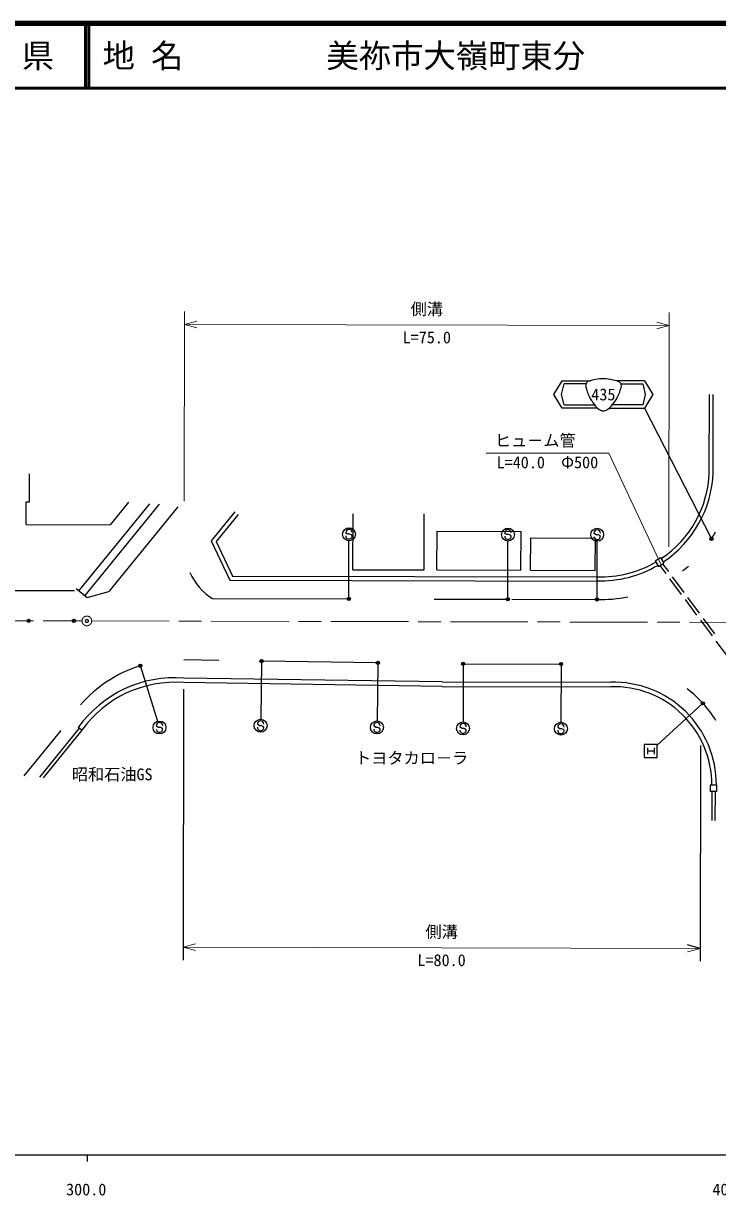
# Model space of a CAD drawing. Units: millimetres, scale not verified. Extents: x 40000 to 680000, y 20000 to 380000.
# Drawn here: x 358131 to 465526, y 198715 to 380000 of the extents above; entities that cross this region are included whole.
import ezdxf
from ezdxf.enums import TextEntityAlignment as Align

# ---------------------------------------------------------------- set-up
doc = ezdxf.new("R2010")
doc.units = ezdxf.units.MM
doc.header["$LTSCALE"] = 1000
doc.header["$PDMODE"] = 32
doc.header["$PDSIZE"] = 500
doc.linetypes.add('CHAIN', pattern=[18.5, 12, -1.5, 3.5, -1.5])
for name, color, linetype, lineweight in [('M-BGD', 7, 'Continuous', 25), ('M-BMK', 2, 'CHAIN', 13), ('M-STR-HTXT', 7, 'Continuous', 13), ('M-STR-STRC', 7, 'Continuous', 25), ('M-TTL', 2, 'Continuous', 140), ('M-TTL-BAND', 7, 'Continuous', 25), ('M-TTL-LINE', 7, 'Continuous', 50)]:
    doc.layers.add(name, color=color, linetype=linetype, lineweight=lineweight)
doc.layers.add('M-OTRS', color=6, linetype='Continuous')
doc.layers.add('M-TTL-TXT', color=7, linetype='Continuous')
doc.styles.add('@ＭＳ ゴシック', font='')
doc.styles.add('ＭＳ ゴシック', font='')
doc.styles.get('@ＭＳ ゴシック').set_extended_font_data('@MS Gothic')
doc.styles.get('ＭＳ ゴシック').set_extended_font_data('MS Gothic')

msp = doc.modelspace()

# ---------------------------------------------------------------- linework, layer by layer
at = {"layer": 'M-BGD'}
for p, q in [((464241, 310535), (464268, 322598)), ((464841, 310523), (464868, 322597)), ((359045, 305998), (359055, 310326)), ((358538, 302500), (358545, 306000)), ((358545, 306000), (359045, 305998)), ((377618, 305718), (366692, 292288)), ((379114, 305655), (367623, 291531)), ((382010, 305253), (371326, 292122)), ((374369, 305952), (371538, 302471)), ((390832, 304450), (387187, 299970)), ((391336, 304040), (387950, 299878)), ((409108, 295495), (409127, 304171)), ((420108, 295471), (420127, 304147)), ((358538, 302500), (371538, 302471)), ((422108, 295467), (422121, 301467)), ((422121, 301467), (435121, 301438)), ((435108, 295438), (435121, 301438)), ((387187, 299970), (390072, 293887)), ((387950, 299878), (390484, 294536)), ((436608, 295435), (436619, 300435)), ((436619, 300435), (446619, 300413)), ((446608, 295413), (446619, 300413)), ((455855, 296864), (456703, 297395)), ((456703, 297395), (457233, 296547)), ((409108, 295495), (420108, 295471)), ((455855, 296864), (456386, 296017)), ((456386, 296017), (457233, 296547)), ((456597, 296149), (457515, 294913)), ((457022, 296415), (457917, 295211)), ((390072, 293887), (446880, 293762)), ((390484, 294536), (446882, 294412)), ((422108, 295467), (435108, 295438)), ((436608, 295435), (446608, 295413)), ((458112, 294110), (459900, 291701)), ((458513, 294408), (460302, 292000)), ((347951, 292329), (366049, 292290)), ((366304, 292604), (368011, 291215)), ((368011, 291215), (371326, 292122)), ((387385, 291043), (408324, 290997)), ((421674, 290968), (432924, 290943)), ((433674, 290941), (446724, 290913)), ((460497, 290899), (462285, 288490)), ((460898, 291197), (462687, 288788)), ((462882, 287688), (464671, 285279)), ((463283, 287986), (465072, 285577)), ((465267, 284476), (467056, 282068)), ((388371, 281473), (382971, 281552)), ((394968, 281226), (394838, 272377)), ((412818, 281114), (395120, 281374)), ((426317, 280957), (441017, 280925)), ((441002, 280925), (441160, 280925)), ((422919, 277465), (382920, 278053)), ((422924, 278165), (382951, 278752)), ((422919, 277465), (449006, 277408)), ((422924, 278165), (448996, 278108)), ((363906, 270642), (358207, 263637)), ((366778, 271003), (360625, 263440)), ((367186, 270711), (361161, 263306)), ((367186, 270711), (366616, 271119)), ((464385, 262211), (464383, 261211)), ((465383, 261209), (464383, 261211)), ((465385, 262209), (464385, 262211)), ((464633, 261211), (464623, 256748)), ((465133, 261210), (465123, 256747)), ((465385, 262209), (465383, 261209))]:
    msp.add_line(p, q, dxfattribs=at)
for centre, radius, start, end in [((447500, 311153), 16752, 303.75667, 357.88401), ((447500, 311153), 17352, 303.69752, 357.91872), ((447500, 311153), 20252, 327.93494, 330.90559), ((447500, 311153), 17352, 267.95285, 300.39519), ((447500, 311153), 16752, 267.88401, 300.33604), ((447500, 311153), 20252, 308.46978, 311.86479), ((392088, 298650), 8943, 203.49174, 238.27334), ((447500, 311153), 20252, 268.22792, 281.84002), ((382176, 261473), 20090, 107.68186, 139.21345), ((381567, 260421), 18383, 85.67979, 144.41541), ((381567, 260421), 17683, 85.61159, 144.41541), ((449489, 262260), 15855, 359.8156, 91.78268), ((449489, 262260), 15155, 359.8129, 91.82626), ((449489, 262260), 18655, 32.23851, 52.61628)]:
    msp.add_arc(centre, radius, start, end, dxfattribs=at)
at = {"layer": 'M-BMK'}
for p, q in [((268691, 287803), (367191, 287587)), ((368691, 287584), (467190, 287368))]:
    msp.add_line(p, q, dxfattribs=at)
msp.add_circle((367941, 287586), 750, dxfattribs=at)
msp.add_point((367941, 287586), dxfattribs=at)
at = {"layer": 'M-OTRS'}
for p in [(358941, 287605), (365941, 287590)]:
    msp.add_point(p, dxfattribs=at)
at = {"layer": 'M-STR-HTXT'}
for p, q in [((382981, 306096), (383046, 335444)), ((384974, 333957), (383041, 333444)), ((458041, 333279), (456110, 333801)), ((457966, 299071), (458045, 335279)), ((383041, 333444), (458041, 333279)), ((383041, 333444), (384972, 332922)), ((456108, 332766), (458041, 333279)), ((429699, 313531), (448699, 313531)), ((448699, 313531), (456810, 296282)), ((384763, 237639), (382830, 237125)), ((382830, 237125), (462830, 236950)), ((382830, 237125), (384761, 236604)), ((460897, 236436), (462830, 236950))]:
    msp.add_line(p, q, dxfattribs=at)
at = {"layer": 'M-STR-STRC'}
for p, q in [((440204, 322619), (441493, 324749)), ((441493, 324749), (445817, 324749)), ((454222, 324749), (449943, 324749)), ((454222, 324749), (455511, 322619)), ((441373, 322619), (441775, 324249)), ((445159, 324249), (441775, 324249)), ((450543, 324249), (453940, 324249)), ((453940, 324249), (454342, 322619)), ((441493, 320488), (440204, 322619)), ((441775, 320988), (441373, 322619)), ((441775, 320988), (446490, 320988)), ((453940, 320988), (449210, 320988)), ((454342, 322619), (453940, 320988)), ((455511, 322619), (454222, 320488)), ((446926, 320488), (441493, 320488)), ((448796, 320488), (454222, 320488)), ((454222, 320488), (464514, 300408)), ((408101, 301137), (408001, 301255)), ((408346, 300998), (408101, 301137)), ((408646, 300995), (408346, 300998)), ((408891, 300884), (408646, 300995)), ((432701, 301083), (432601, 301201)), ((432945, 300944), (432701, 301083)), ((433246, 300941), (432945, 300944)), ((433491, 300830), (433246, 300941)), ((446501, 301053), (446401, 301171)), ((446745, 300913), (446501, 301053)), ((408474, 291147), (408494, 299997)), ((408997, 300747), (408891, 300884)), ((433074, 291093), (433094, 299943)), ((433597, 300693), (433491, 300830)), ((447046, 300911), (446745, 300913)), ((446874, 291062), (446894, 299912)), ((447291, 300799), (447046, 300911)), ((447397, 300663), (447291, 300799)), ((376262, 280516), (378887, 272064)), ((412966, 280962), (412836, 272112)), ((426167, 280808), (426147, 271958)), ((441309, 280775), (441290, 271925)), ((382918, 277053), (382825, 235125)), ((463148, 274745), (456192, 268387)), ((378788, 271249), (378689, 271367)), ((379033, 271110), (378788, 271249)), ((379334, 271108), (379033, 271110)), ((379579, 270996), (379334, 271108)), ((379685, 270860), (379579, 270996)), ((394428, 271518), (394328, 271636)), ((394673, 271378), (394428, 271518)), ((394973, 271376), (394673, 271378)), ((395218, 271264), (394973, 271376)), ((395324, 271128), (395218, 271264)), ((412426, 271253), (412326, 271371)), ((412671, 271114), (412426, 271253)), ((412971, 271111), (412671, 271114)), ((413216, 271000), (412971, 271111)), ((413322, 270863), (413216, 271000)), ((425750, 271098), (425650, 271216)), ((425995, 270959), (425750, 271098)), ((426295, 270957), (425995, 270959)), ((426541, 270845), (426295, 270957)), ((426646, 270709), (426541, 270845)), ((440893, 271065), (440793, 271183)), ((441138, 270926), (440893, 271065)), ((441438, 270923), (441138, 270926)), ((441683, 270812), (441438, 270923)), ((441789, 270675), (441683, 270812)), ((454192, 268473), (454192, 266473)), ((456192, 268473), (454192, 268473)), ((456192, 266473), (456192, 268473)), ((462899, 268317), (462825, 234950)), ((454692, 267973), (454692, 266973)), ((454692, 267473), (455692, 267473)), ((455692, 267973), (455692, 266973)), ((454192, 266473), (456192, 266473)), ((462830, 236950), (460899, 237472))]:
    msp.add_line(p, q, dxfattribs=at)
for centre, radius in [((408496, 300997), 1000), ((433096, 300943), 1000), ((446896, 300912), 1000), ((464583, 300275), 150), ((464583, 300275), 120), ((464583, 300275), 90), ((464583, 300275), 60), ((464583, 300275), 30), ((408474, 290997), 150), ((408474, 290997), 120), ((408474, 290997), 90), ((408474, 290997), 60), ((408474, 290997), 30), ((433074, 290943), 150), ((433074, 290943), 120), ((433074, 290943), 90), ((433074, 290943), 60), ((433074, 290943), 30), ((446874, 290912), 150), ((446874, 290912), 120), ((446874, 290912), 90), ((446874, 290912), 60), ((446874, 290912), 30), ((394970, 281376), 150), ((394970, 281376), 120), ((394970, 281376), 90), ((394970, 281376), 60), ((394970, 281376), 30), ((412968, 281112), 150), ((412968, 281112), 120), ((412968, 281112), 90), ((412968, 281112), 60), ((412968, 281112), 30), ((426167, 280958), 150), ((426167, 280958), 120), ((426167, 280958), 90), ((426167, 280958), 60), ((441310, 280925), 150), ((441310, 280925), 120), ((441310, 280925), 90), ((376217, 280659), 150), ((376217, 280659), 120), ((376217, 280659), 90), ((376217, 280659), 60), ((376217, 280659), 30), ((426167, 280958), 30), ((441310, 280925), 60), ((441310, 280925), 30), ((463259, 274846), 150), ((463259, 274846), 120), ((463259, 274846), 90), ((463259, 274846), 60), ((463259, 274846), 30), ((379184, 271109), 1000), ((394823, 271377), 1000), ((412821, 271113), 1000), ((426145, 270958), 1000), ((441288, 270925), 1000)]:
    msp.add_circle(centre, radius, dxfattribs=at)
for centre, start, end in [((408501, 301251), 359.55488, 179.55488), ((433101, 301197), 359.55488, 179.55488), ((446901, 301167), 359.55488, 179.55488), ((408497, 300751), 179.55488, 359.55488), ((433097, 300697), 179.55488, 359.55488), ((446897, 300667), 179.55488, 359.55488), ((394828, 271632), 359.55488, 179.55488), ((379185, 270864), 179.55488, 359.55488), ((379189, 271364), 359.55488, 179.55488), ((394824, 271132), 179.55488, 359.55488), ((412822, 270867), 179.55488, 359.55488), ((412826, 271367), 359.55488, 179.55488), ((426146, 270712), 179.55488, 359.55488), ((426150, 271212), 359.55488, 179.55488), ((441289, 270679), 179.55488, 359.55488), ((441293, 271179), 359.55488, 179.55488)]:
    msp.add_arc(centre, 500, start, end, dxfattribs=at)
for points, knots in [([(445519, 324665), (445381, 324579), (445315, 324507), (445227, 324372), (445039, 324086), (445148, 323832), (445227, 323495)], [0, 0, 0, 0, 1, 1, 1, 2, 2, 2, 2]), ([(445519, 324665), (446513, 324974), (446928, 325106), (447858, 325102), (448787, 325098), (450057, 324707), (450196, 324665)], [0, 0, 0, 0, 1, 1, 1, 2, 2, 2, 2]), ([(450196, 324665), (450334, 324579), (450400, 324507), (450488, 324372), (450676, 324086), (450567, 323832), (450488, 323495)], [0, 0, 0, 0, 1, 1, 1, 2, 2, 2, 2]), ([(445227, 323495), (445332, 323087), (445383, 322953), (445519, 322619), (445770, 322002), (445950, 321795), (446396, 321157)], [0, 0, 0, 0, 1, 1, 1, 2, 2, 2, 2]), ([(450488, 323495), (450383, 323087), (450332, 322953), (450196, 322619), (449945, 322002), (449765, 321795), (449319, 321157)], [0, 0, 0, 0, 1, 1, 1, 2, 2, 2, 2]), ([(446396, 321157), (446717, 320732), (446840, 320497), (447273, 320280), (447490, 320172), (447615, 320072), (447858, 320072), (448100, 320072), (448225, 320172), (448442, 320280), (448875, 320497), (448998, 320732), (449319, 321157)], [0, 0, 0, 0, 1, 1, 1, 2, 2, 2, 3, 3, 3, 4, 4, 4, 4])]:
    msp.add_open_spline(points, degree=3, knots=knots, dxfattribs=at)
for p in [(464583, 300275), (408474, 290997), (433074, 290943), (446874, 290912), (394970, 281376), (412968, 281112), (426167, 280958), (441310, 280925), (376217, 280659), (463259, 274846)]:
    msp.add_point(p, dxfattribs=at)
at = {"layer": 'M-TTL'}
msp.add_line((680000, 380000), (40000, 380000), dxfattribs=at)
at = {"layer": 'M-TTL-BAND'}
for p, q in [((40000, 205000), (579000, 205000)), ((368000, 205000), (368000, 204000))]:
    msp.add_line(p, q, dxfattribs=at)
at = {"layer": 'M-TTL-LINE'}
for p, q in [((367750, 380000), (367750, 370000)), ((368250, 380000), (368250, 370000)), ((40000, 370000), (680000, 370000))]:
    msp.add_line(p, q, dxfattribs=at)

# ---------------------------------------------------------------- texts
at = {"layer": 'M-BGD', "style": 'ＭＳ ゴシック'}
for s, p in [('トヨタカロ－ラ', (418196, 266392)), ('昭和石油GS', (371865, 263860))]:
    msp.add_text(s, height=1833, dxfattribs=at).set_placement(p, align=Align.MIDDLE_CENTER)
at = {"layer": 'M-STR-HTXT', "style": 'ＭＳ ゴシック'}
for p in [(420543, 334362), (422832, 238038)]:
    msp.add_text('側溝', height=1833, rotation=359.874, dxfattribs=at).set_placement(p, align=Align.BOTTOM_CENTER)
at = {"layer": 'M-STR-HTXT', "style": '@ＭＳ ゴシック'}
for s, p in [('L=75.0', (420539, 332362)), ('L=80.0', (422828, 236038))]:
    msp.add_text(s, height=1833, rotation=359.874, dxfattribs=at).set_placement(p, align=Align.TOP_CENTER)
at = {"layer": 'M-STR-HTXT', "style": 'ＭＳ ゴシック'}
msp.add_text('ヒュ－ム管', height=1833, dxfattribs=at).set_placement((431074, 314031), align=Align.BOTTOM_LEFT)
msp.add_text('L=40.0\u3000Φ500', height=1833, dxfattribs=at).set_placement((439199, 313031), align=Align.TOP_CENTER)
at = {"layer": 'M-STR-STRC', "style": 'ＭＳ ゴシック'}
msp.add_text('435', height=1833, dxfattribs=at).set_placement((447858, 322619), align=Align.MIDDLE_CENTER)
at = {"layer": 'M-TTL-BAND', "style": 'ＭＳ ゴシック'}
for s, p in [('300.0', (367844, 198195)), ('400.0', (467844, 198195))]:
    msp.add_text(s, height=1833, dxfattribs=at).set_placement(p, align=Align.BOTTOM_CENTER)
at = {"layer": 'M-TTL-TXT', "style": 'ＭＳ ゴシック'}
msp.add_text('山\u3000口\u3000県', height=3666, dxfattribs=at).set_placement((350375, 375000), align=Align.MIDDLE_CENTER)
for s, p in [('地 名', (370380, 375000)), ('美祢市大嶺町東分', (405024, 375000))]:
    msp.add_text(s, height=3666, dxfattribs=at).set_placement(p, align=Align.MIDDLE_LEFT)

doc.saveas('drawing.dxf')
